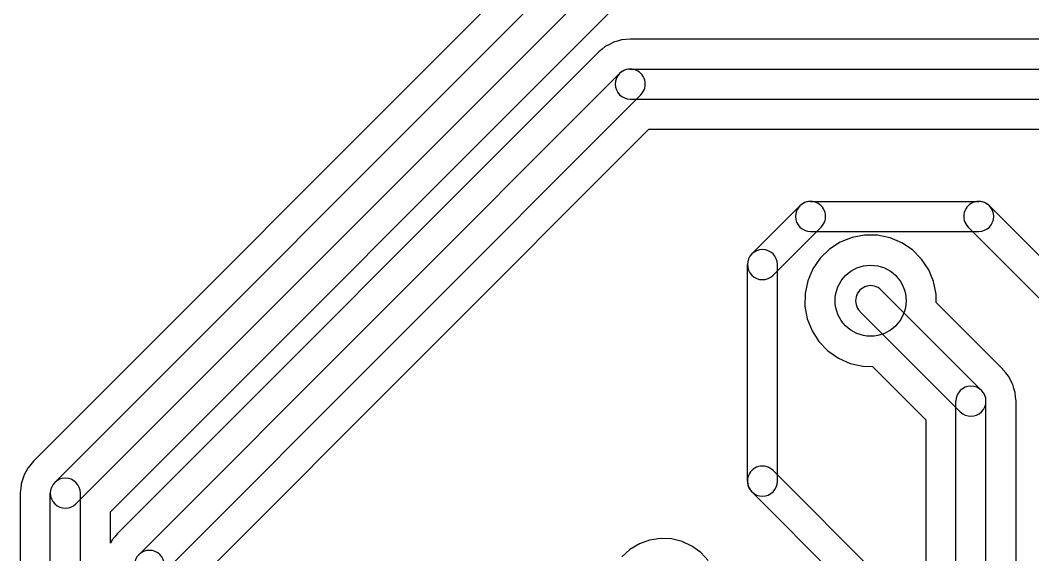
# Model space of a CAD drawing. Extents: x 10 to 213, y -213 to -15.
# Drawn here: x 34.1 to 55.5, y -140.75 to -129.46 of the extents above; entities that cross this region are included whole.
import ezdxf

# ---------------------------------------------------------------- set-up
doc = ezdxf.new("R2010")
doc.units = 0
doc.header["$MEASUREMENT"] = 0
doc.layers.add('BLACK', color=250, linetype='CONTINUOUS')

msp = doc.modelspace()

# ---------------------------------------------------------------- linework, layer by layer
at = {"layer": 'BLACK'}
for p, q in [((52.1585, -120.992), (34.3785, -138.772)), ((52.1585, -120.992), (34.3785, -138.772)), ((34.8275, -139.221), (52.6075, -121.441)), ((35.2765, -139.671), (53.0565, -121.891)), ((36.0045, -139.841), (53.2265, -122.619)), ((36.0045, -139.841), (53.2265, -122.619)), ((46.805, -129.876), (46.7207, -129.901)), ((46.805, -129.876), (46.7207, -129.901)), ((46.81, -129.875), (46.805, -129.876)), ((46.81, -129.875), (46.805, -129.876)), ((46.8148, -129.874), (46.81, -129.875)), ((46.8148, -129.874), (46.81, -129.875)), ((46.9024, -129.866), (46.8148, -129.874)), ((46.9024, -129.866), (46.8148, -129.874)), ((46.99, -129.858), (46.9024, -129.866)), ((46.99, -129.858), (46.9024, -129.866)), ((73.6691, -129.858), (46.99, -129.858)), ((73.6691, -129.858), (46.99, -129.858)), ((46.3948, -130.072), (46.326, -130.127)), ((46.3948, -130.072), (46.326, -130.127)), ((46.4629, -130.017), (46.3948, -130.072)), ((46.4629, -130.017), (46.3948, -130.072)), ((46.4673, -130.014), (46.4629, -130.017)), ((46.4673, -130.014), (46.4629, -130.017)), ((46.4712, -130.011), (46.4673, -130.014)), ((46.4712, -130.011), (46.4673, -130.014)), ((46.5494, -129.971), (46.4712, -130.011)), ((46.5494, -129.971), (46.4712, -130.011)), ((46.627, -129.929), (46.5494, -129.971)), ((46.627, -129.929), (46.5494, -129.971)), ((46.6318, -129.928), (46.627, -129.929)), ((46.6318, -129.928), (46.627, -129.929)), ((46.6363, -129.926), (46.6318, -129.928)), ((46.6363, -129.926), (46.6318, -129.928)), ((46.7207, -129.901), (46.6363, -129.926)), ((46.7207, -129.901), (46.6363, -129.926)), ((46.3165, -130.136), (36.1565, -140.296)), ((46.3165, -130.136), (36.1565, -140.296)), ((46.3187, -130.134), (46.3165, -130.136)), ((46.3187, -130.134), (46.3165, -130.136)), ((46.3188, -130.134), (46.3187, -130.134)), ((46.3188, -130.134), (46.3187, -130.134)), ((46.319, -130.134), (46.3188, -130.134)), ((46.319, -130.134), (46.3188, -130.134)), ((46.326, -130.127), (46.319, -130.134)), ((46.326, -130.127), (46.319, -130.134)), ((46.99, -130.493), (74.676, -130.493)), ((36.6055, -140.745), (46.7655, -130.585)), ((37.0545, -141.195), (47.2145, -131.035)), ((46.99, -131.128), (74.676, -131.128)), ((37.7825, -141.365), (47.3845, -131.763)), ((37.7825, -141.365), (47.3845, -131.763)), ((47.3845, -131.763), (73.6704, -131.763)), ((47.3845, -131.763), (73.6704, -131.763)), ((50.8, -133.287), (54.356, -133.287)), ((49.5595, -134.395), (50.5755, -133.379)), ((56.1045, -134.903), (54.5805, -133.379)), ((50.0085, -134.845), (51.0245, -133.829)), ((50.8, -133.922), (54.356, -133.922)), ((55.6555, -135.353), (54.1315, -133.829)), ((51.4252, -134.149), (51.198, -134.297)), ((51.4252, -134.149), (51.198, -134.297)), ((51.6771, -134.047), (51.4252, -134.149)), ((51.6771, -134.047), (51.4252, -134.149)), ((51.9439, -133.996), (51.6771, -134.047)), ((51.9439, -133.996), (51.6771, -134.047)), ((52.2155, -133.998), (51.9439, -133.996)), ((52.2155, -133.998), (51.9439, -133.996)), ((52.4815, -134.053), (52.2155, -133.998)), ((52.4815, -134.053), (52.2155, -133.998)), ((52.7319, -134.158), (52.4815, -134.053)), ((52.7319, -134.158), (52.4815, -134.053)), ((52.9571, -134.31), (52.7319, -134.158)), ((52.9571, -134.31), (52.7319, -134.158)), ((51.198, -134.297), (51.0039, -134.487)), ((51.198, -134.297), (51.0039, -134.487)), ((53.1485, -134.502), (52.9571, -134.31)), ((53.1485, -134.502), (52.9571, -134.31)), ((51.0039, -134.487), (50.8504, -134.712)), ((51.0039, -134.487), (50.8504, -134.712)), ((53.2988, -134.729), (53.1485, -134.502)), ((53.2988, -134.729), (53.1485, -134.502)), ((49.4665, -139.192), (49.4665, -134.62)), ((50.1015, -139.192), (50.1015, -134.62)), ((50.8504, -134.712), (50.7434, -134.961)), ((50.8504, -134.712), (50.7434, -134.961)), ((53.4023, -134.98), (53.2988, -134.729)), ((53.4023, -134.98), (53.2988, -134.729)), ((50.7434, -134.961), (50.687, -135.227)), ((50.7434, -134.961), (50.687, -135.227)), ((53.4551, -135.246), (53.4023, -134.98)), ((53.4551, -135.246), (53.4023, -134.98)), ((50.687, -135.227), (50.6832, -135.498)), ((50.687, -135.227), (50.6832, -135.498)), ((54.4152, -137.278), (52.2945, -135.157)), ((53.4527, -135.418), (53.4551, -135.246)), ((53.4527, -135.418), (53.4551, -135.246)), ((54.8643, -136.829), (53.4527, -135.418)), ((54.8643, -136.829), (53.4527, -135.418)), ((50.6832, -135.498), (50.7322, -135.766)), ((50.6832, -135.498), (50.7322, -135.766)), ((53.9662, -137.727), (51.8455, -135.607)), ((50.7322, -135.766), (50.8322, -136.018)), ((50.7322, -135.766), (50.8322, -136.018)), ((50.8322, -136.018), (50.9793, -136.246)), ((50.8322, -136.018), (50.9793, -136.246)), ((50.9793, -136.246), (51.168, -136.442)), ((50.9793, -136.246), (51.168, -136.442)), ((51.168, -136.442), (51.391, -136.597)), ((51.168, -136.442), (51.391, -136.597)), ((51.391, -136.597), (51.6399, -136.706)), ((51.391, -136.597), (51.6399, -136.706)), ((51.6399, -136.706), (51.9052, -136.764)), ((51.6399, -136.706), (51.9052, -136.764)), ((51.9052, -136.764), (52.1091, -136.768)), ((51.9052, -136.764), (52.1091, -136.768)), ((52.1091, -136.768), (53.2382, -137.897)), ((52.1091, -136.768), (53.2382, -137.897)), ((54.8665, -136.831), (54.8643, -136.829)), ((54.8665, -136.831), (54.8643, -136.829)), ((54.8666, -136.832), (54.8665, -136.831)), ((54.8666, -136.832), (54.8665, -136.831)), ((54.8667, -136.832), (54.8666, -136.832)), ((54.8667, -136.832), (54.8666, -136.832)), ((54.8736, -136.839), (54.8667, -136.832)), ((54.8736, -136.839), (54.8667, -136.832)), ((54.9285, -136.907), (54.8736, -136.839)), ((54.9285, -136.907), (54.8736, -136.839)), ((54.9841, -136.976), (54.9285, -136.907)), ((54.9841, -136.976), (54.9285, -136.907)), ((54.9864, -136.98), (54.9841, -136.976)), ((54.9864, -136.98), (54.9841, -136.976)), ((54.9896, -136.984), (54.9864, -136.98)), ((54.9896, -136.984), (54.9864, -136.98)), ((55.03, -137.062), (54.9896, -136.984)), ((55.03, -137.062), (54.9896, -136.984)), ((55.0714, -137.14), (55.03, -137.062)), ((55.0714, -137.14), (55.03, -137.062)), ((55.0728, -137.145), (55.0714, -137.14)), ((55.0728, -137.145), (55.0714, -137.14)), ((55.0751, -137.149), (55.0728, -137.145)), ((55.0751, -137.149), (55.0728, -137.145)), ((55.0997, -137.233), (55.0751, -137.149)), ((55.0997, -137.233), (55.0751, -137.149)), ((55.1251, -137.318), (55.0997, -137.233)), ((55.1251, -137.318), (55.0997, -137.233)), ((55.1256, -137.323), (55.1251, -137.318)), ((55.1256, -137.323), (55.1251, -137.318)), ((55.127, -137.328), (55.1256, -137.323)), ((55.127, -137.328), (55.1256, -137.323)), ((55.1347, -137.415), (55.127, -137.328)), ((55.1347, -137.415), (55.127, -137.328)), ((53.8732, -145.573), (53.8732, -137.503)), ((54.5082, -145.573), (54.5082, -137.503)), ((55.1432, -137.503), (55.1347, -137.415)), ((55.1432, -137.503), (55.1347, -137.415)), ((55.1432, -144.575), (55.1432, -137.503)), ((55.1432, -144.575), (55.1432, -137.503)), ((53.2382, -137.897), (53.2382, -143.831)), ((53.2382, -137.897), (53.2382, -143.831)), ((34.3226, -138.84), (34.2661, -138.908)), ((34.3226, -138.84), (34.2661, -138.908)), ((34.3785, -138.772), (34.3226, -138.84)), ((34.3785, -138.772), (34.3226, -138.84)), ((34.1726, -139.08), (34.1469, -139.164)), ((34.1726, -139.08), (34.1469, -139.164)), ((34.175, -139.076), (34.1726, -139.08)), ((34.175, -139.076), (34.1726, -139.08)), ((34.1765, -139.071), (34.175, -139.076)), ((34.1765, -139.071), (34.175, -139.076)), ((34.2189, -138.994), (34.1765, -139.071)), ((34.2189, -138.994), (34.1765, -139.071)), ((34.2605, -138.916), (34.2189, -138.994)), ((34.2605, -138.916), (34.2189, -138.994)), ((34.2637, -138.912), (34.2605, -138.916)), ((34.2637, -138.912), (34.2605, -138.916)), ((34.2661, -138.908), (34.2637, -138.912)), ((34.2661, -138.908), (34.2637, -138.912)), ((52.2155, -141.175), (50.0085, -138.967)), ((34.1183, -139.258), (34.1094, -139.345)), ((34.1183, -139.258), (34.1094, -139.345)), ((34.1198, -139.253), (34.1183, -139.258)), ((34.1198, -139.253), (34.1183, -139.258)), ((34.1203, -139.248), (34.1198, -139.253)), ((34.1203, -139.248), (34.1198, -139.253)), ((34.1469, -139.164), (34.1203, -139.248)), ((34.1469, -139.164), (34.1203, -139.248)), ((34.0996, -139.433), (34.0995, -139.442)), ((34.0996, -139.433), (34.0995, -139.442)), ((34.0995, -139.442), (34.0995, -139.443)), ((34.0995, -139.442), (34.0995, -139.443)), ((34.0995, -139.443), (34.0995, -139.443)), ((34.0995, -139.443), (34.0995, -139.446)), ((34.0995, -139.443), (34.0995, -139.443)), ((34.0995, -139.443), (34.0995, -139.446)), ((34.0995, -139.446), (34.0995, -149.606)), ((34.0995, -139.446), (34.0995, -149.606)), ((34.1094, -139.345), (34.0996, -139.433)), ((34.1094, -139.345), (34.0996, -139.433)), ((34.7345, -149.606), (34.7345, -139.446)), ((35.3695, -149.606), (35.3695, -139.446)), ((51.7665, -141.624), (49.5595, -139.417)), ((36.0045, -140.504), (36.0045, -139.841)), ((36.0045, -140.504), (36.0045, -139.841)), ((36.1006, -140.364), (36.0441, -140.432)), ((36.1006, -140.364), (36.0441, -140.432)), ((36.1565, -140.296), (36.1006, -140.364)), ((36.1565, -140.296), (36.1006, -140.364)), ((36.0385, -140.44), (36.0045, -140.504)), ((36.0385, -140.44), (36.0045, -140.504)), ((36.0417, -140.436), (36.0385, -140.44)), ((36.0417, -140.436), (36.0385, -140.44)), ((36.0441, -140.432), (36.0417, -140.436)), ((36.0441, -140.432), (36.0417, -140.436)), ((47.183, -140.515), (46.9851, -140.635)), ((47.183, -140.515), (46.9851, -140.635)), ((47.4003, -140.436), (47.183, -140.515)), ((47.4003, -140.436), (47.183, -140.515)), ((47.6288, -140.401), (47.4003, -140.436)), ((47.6288, -140.401), (47.4003, -140.436)), ((47.8599, -140.41), (47.6288, -140.401)), ((47.8599, -140.41), (47.6288, -140.401)), ((48.0847, -140.465), (47.8599, -140.41)), ((48.0847, -140.465), (47.8599, -140.41)), ((48.2946, -140.562), (48.0847, -140.465)), ((48.2946, -140.562), (48.0847, -140.465)), ((48.4817, -140.698), (48.2946, -140.562)), ((48.4817, -140.698), (48.2946, -140.562)), ((46.9851, -140.635), (46.8143, -140.791)), ((46.9851, -140.635), (46.8143, -140.791)), ((48.6389, -140.867), (48.4817, -140.698)), ((48.6389, -140.867), (48.4817, -140.698))]:
    msp.add_line(p, q, dxfattribs=at)
msp.add_circle((52.07, -135.382), 0.75, dxfattribs=at)
for centre, start, end in [((46.99, -130.81), 90, 270), ((46.99, -130.81), 315, 495), ((50.8, -133.604), 90, 270), ((50.8, -133.604), 315, 495), ((54.356, -133.604), 405, 585), ((54.356, -133.604), 270, 450), ((49.784, -134.62), 360, 540), ((49.784, -134.62), 135, 315), ((52.07, -135.382), 405, 585), ((54.1907, -137.503), 360, 540), ((54.1907, -137.503), 225, 405), ((49.784, -139.192), 405, 585), ((35.052, -139.446), 360, 540), ((35.052, -139.446), 135, 315), ((49.784, -139.192), 180, 360), ((36.83, -140.97), 360, 540)]:
    msp.add_arc(centre, 0.3175, start, end, dxfattribs=at)

doc.saveas('drawing.dxf')
